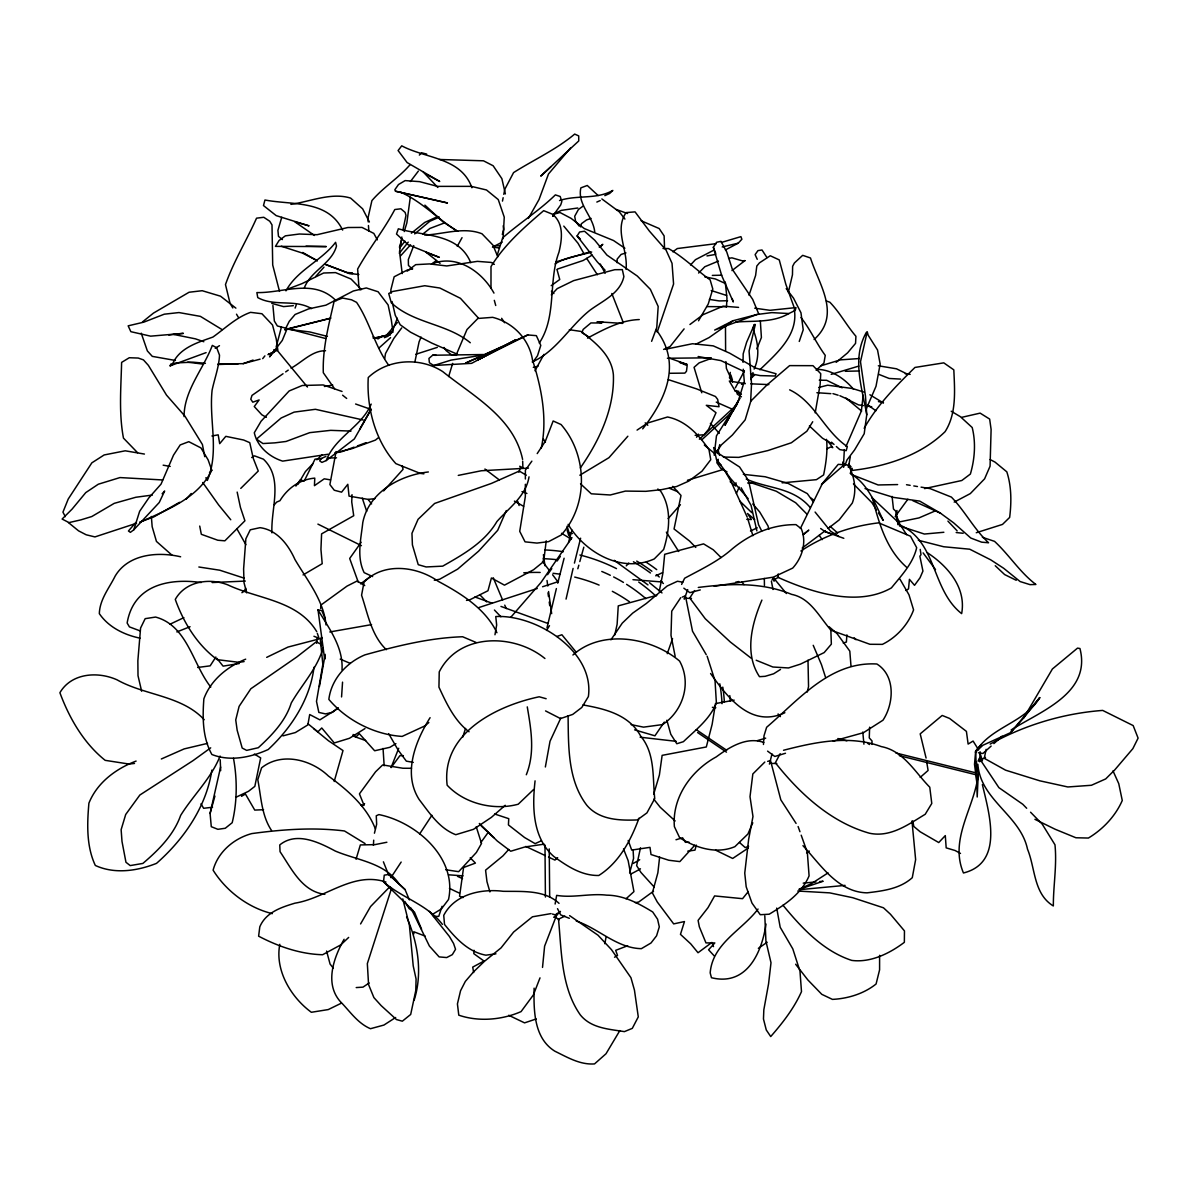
<?xml version="1.0" encoding="UTF-8"?>
<svg xmlns="http://www.w3.org/2000/svg" width="1198" height="1198" viewBox="0 0 1198 1198"><rect width="100%" height="100%" fill="white"/><g stroke="black" fill="none" stroke-linecap="round" stroke-linejoin="round"><path stroke-width="1.5" d="M490.985 288.344L491 266.585C504.478 244.542 524.29 227.216 543.667 210.668L552.637 214.292C564.138 223.981 562.057 239.241 558.957 252.224C547.98 281.455 557.07 316.272 539.265 343.047M879.602 955.315L879.587 969.856L876.082 983.992C863.848 993.771 847.914 998.623 832.43 999.387L821.813 994.34L807.841 979.919L795.637 964.24M525.353 484.277L525.323 496.646L519.722 531.328L525.053 541.84L536.944 543.083L548.609 541.631L561.188 535.027C588.697 504.687 587.649 455.12 561.068 424.541L553.162 420.977L545.33 441.268L537.213 453.593M525.368 478.99L525.383 470.155L531.867 461.14M568.077 715.745C568.526 746.129 567.493 780.168 586.93 805.415C599.449 820.001 619.501 820.6 637.261 819.941L646.92 812.903L654.737 798.602C652.506 777.517 655.261 753.602 640.78 736.261C629.279 714.667 605.125 708.857 582.977 704.948M534.113 988.17C533.664 1010.273 533.754 1038.127 554.854 1051.2C567.448 1057.31 579.967 1064.947 594.522 1063.914L606.008 1053.761L619.86 1030.565M617.09 262.721L617.15 259.127L621.103 254.44L625.955 252.898M743.045 362.32L743.179 353.859L746.624 342.254L754.351 324.568L755.309 324.493L749.079 351.014L751.535 383.674L750.637 401.704L745.156 419.869L732.367 435.039L721.406 444.847L714.188 455.165L716.464 435.847L740.154 398.095M352.017 494.684L351.733 501.992L353.724 515.724L321.588 533.874L320.944 549.388L322.202 563.689L303.049 574.935M976.49 762.347L978.242 774.178L977.209 796.999L975.681 750.906L980.863 745.186M869.628 727.201L869.269 737.908L871.994 740.918L872.084 744.407M503.085 238.702L504.253 217.152L498.263 199.587L486.478 189.973L471.263 186.364L437.54 186.379L419.585 181.647L405.134 180.599L398.47 184.552L394.816 189.778L395.535 191.231L447.393 202.941L395.535 191.231M373.417 845.354L373.701 840.172M726.467 307.122L726.976 298.182L725.239 281.964M843.407 466.876L844.35 449.624M473.989 950.269L473.794 953.653L484.007 961.051L472.701 967.115L473.689 972.536M763.455 744.482L763.995 735.842L766.63 727.276C798.752 699.767 830.109 661.236 876.891 664.006C895.685 675.747 893.993 703.57 882.971 720.208L863.473 732.682L833.239 741.083M846.896 634.88L846.387 642.053L843.227 643.041M321.378 645.872L321.633 642.413M271.946 532.87C270.673 508.566 283.806 478.541 263.425 459.178L254.485 455.839L251.67 457.546M535.072 780.856C532.107 806.958 532.481 837.731 553.776 856.45C567.133 866.169 581.599 875.798 598.775 875.483C619.081 862.635 630.957 840.232 638.968 818.219M320.66 608.479L320.944 605.035L347.031 586.107L357.169 580.97L364.746 585.612M778.251 573.962L777.951 577.346C811.211 592.216 857.229 607.431 891.417 587.889C901.3 575.639 913.116 563.404 916.68 547.681L910.495 536.21L878.688 522.852C850.969 526.132 824.194 535.506 800.908 550.99M975.681 750.906L974.513 764.339L977.059 783.747M279.808 944.294C274.746 970.32 290.964 997.305 311.36 1012.28L328.267 1009.57L341.37 1003.175M542.514 967.415L544.611 946.165L556.576 915.257L560.469 911.408M341.565 696.937L342.553 682.141M896.239 517.581L896.973 510.483M314.011 667.196C310.117 699.138 291.428 727.95 268.217 749.514C250.801 757.376 230.226 761.748 211.881 754.5C202.492 737.773 202.432 717.527 203.87 698.823C210.773 679.955 227.5 666.597 245.68 659.17M316.616 643.296L317.215 637.785M659.619 857.094L657.867 872.788L652.371 892.899L657.223 901.914L673.68 923.898L684.477 921.547L680.464 934.35L690.752 943.874L698.03 952.739L711.867 942.452L713.514 946.615M413.34 910.869L383.495 881.773L384.259 875.154L388.826 874.45L405.059 889.56L409.372 899.908M863.219 395.265L861.332 411.079L845.998 446.48M980.084 751.73L979.709 761.778M546.228 540.837L543.652 561.562L533.544 569.754L504.478 585.163L491.405 577.99L487.975 590.749L470.05 599.674L466.501 600.408M736.021 482.809L735.602 486.029L730.166 481.731M410.285 197.251L406.856 222.888L404.205 231.588M865.765 410.12L876.008 386.295L880.171 364.117L877.535 349.996L868.146 335.185L867.217 331.711L860.493 361.766L865.465 396.014L866.753 414.763L864.207 433.721L854.578 449.939L846.881 460.107L845.054 465.213M978.242 774.178C974.858 807.242 948.951 838.81 963.462 872.983C1004.179 862.785 989.144 813.517 982.375 784.6M730.301 372.398L729.477 377.864L732.682 381.863M211.866 770.104C206.415 806.718 183.923 839.304 156.519 863.354C137.276 870.991 114.723 874.375 95.331 865.465C86.286 846.237 87.08 823.895 88.907 803.169C97.098 782.683 115.936 768.652 136.108 761.074M337.821 707.733L332.58 712.286L325.527 713.903L318.848 712.436L316.497 701.399L322.846 664.336L320.405 640.421L321.543 637.156M401.824 236.994L399.533 251.565L402.199 273.608M325.227 655.785L324.673 659.259L318.009 609.857L321.768 610.561L325.182 618.542M384.678 358.666L385.516 353.515L393.843 338.39L401.704 327.908M494.969 634.76L496.661 625.012L495.762 616.551C536.015 614.349 594.702 650.978 588.383 696.562L581.809 707.449L572.734 714.412L560.514 718.575L545.554 710.923M402.992 229.761L405.972 215.43L405.119 212.42L400.881 208.796L394.801 209.53C383.764 230.301 369.089 248.495 357.633 269.056L358.876 286.592L360.194 289.931M319.417 686.484L325.212 654.348M545.36 766.975L550.017 741.277L560.784 718.081M848.379 467.445L850.34 456.558M604.84 943.739L606.128 936.701M502.471 201.099L503.145 197.715M503.804 194.346L504.807 189.284L513.583 172.587C534.053 159.648 556.007 149.675 574.681 134.086L578.709 135.913L578.754 140.945L540.732 176.106L550.825 166.851M555.123 904.026L556.666 895.37C573.063 898.156 590.03 893.154 606.697 895.161C623.619 895.265 638.639 903.367 652.715 911.978L657.567 919.21L659.304 926.863L656.579 935.788L650.993 943.006L641.364 948.666C616.671 948.127 598.73 928.54 576.253 921.022M659.259 591.288L662.794 573.722L664.68 554.315L703.57 543.877L713.259 549.777L721.046 557.519M815.194 412.846L820.121 384.603L820.735 373.686L812.993 365.675L789.617 365.615L766.87 385.052L750.667 401.285M986.134 749.334L984.277 758.319L1005.586 770.179L1039.804 780.811L1067.837 786.966L1091.423 785.274L1105.694 778.925L1114.799 769.85L1132.859 748.645L1138.1 738.133L1133.173 725.584L1102.684 710.414C1063.18 713.394 1024.859 724.985 990.162 744.108M414.897 361.886L419.09 341.834L421.082 337.102M356.046 859.251L360.343 844.934L374.869 844.635L386.879 842.254M336.084 451.556L329.884 484.561L334.257 490.237L341.595 492.153L347.809 484.306L349.052 496.122L368.086 499.386L374.884 498.668M640.496 847.75L636.647 865.645L640.96 872.458L654.258 887.134M580.701 226.931L581.419 223.697L586.631 219.908L591.078 218.44M614.754 635.045L617.12 624.323L618.258 605.889L656.789 595.301M772.006 753.961L769.415 764.114M233.475 758.289C237.339 779.089 237.264 801.881 232.187 822.712L225.269 828.267L217.871 829.315L211.282 826.695L210.084 813.442L220.612 767.034M546.977 627.917L556.381 588.562M566.055 599.105L573.093 568.421M788.314 292.507L792.462 274.806L792.627 266.315L794.394 262.976L802.675 255.339L810.477 257.974C819.043 284.869 841.535 314.774 814.116 339.513M807.272 692.025L808.545 686.634L807.991 660.203M672.557 638.624L667.256 653.659M462.039 237.653L457.277 246.339M766.016 924.032C761.733 953.323 746.444 986.403 711.462 977.718L710.174 972.866C712.57 943.32 742.086 930.232 758.02 909.042M374.435 833.209L376.651 824.254L376.262 815.778L378.882 814.58C416.395 822.172 457.561 858.067 448.516 899.503L441.403 908.923L432.493 914.374M557.729 583.186L564.108 558.223M574.426 563.09L580.611 538.202M717.512 453.578L719.773 444.623M526.311 774.747C535.192 752.599 531.103 729.522 527.27 706.88M135.718 522.568L128.441 530.999L130.387 532.346L133.787 529.801L139.657 511.276L148.807 497.919L161.056 484.097L173.515 455.135L180.194 444.937L188.805 441.688L200.979 447.932L208.123 459.882L211.791 470.26C197.82 498.533 166.896 509.869 140.091 522.223M276.184 346.911L281.365 327.324M541.197 448.396C547.666 419.225 541.586 388.137 532.526 360.044C529.157 339.004 513.103 322.517 492.663 317.335L477.867 318.473L466.965 329.57L455.974 355.447M448.651 376.546L452.664 363.383M629.609 872.998L633.577 858.367L633.083 849.622M577.825 568.765L578.829 565.171M579.817 561.577L583.815 547.187M210.084 813.442L214.921 796.056M696.352 845.144L694.975 850.116L687.757 851.164M391.117 331.801L390.204 335.051L373.731 338.255M568.526 542.424L571.97 530.145M502.321 234.419L503.759 229.387L503.22 225.778M897.916 524.679L898.949 521.1M281.74 217.287L277.906 230.36L278.475 236.35L282.399 239.6M334.197 781.5L343.002 750.562L328.417 740.708L313.621 728.564M653.689 794.229L659.394 775.001L662.135 755.354L706.311 746.968L712.136 724.341L715.491 703.585L734.164 700.141M399.413 247.252L402.079 238.552M529.037 476.834C525.937 496.197 509.045 507.817 496.915 521.549C484.681 542.424 463.072 554.524 442.706 566.145L426.129 566.954L418.252 564.692L412.411 544.925L411.962 533.32L418.057 519.333L434.619 503.459L491.494 483.393L519.273 471.069L526.251 475.187M414.134 1000.225C422.789 973.15 417.997 942.527 406.586 916.919M518.929 472.237L520.576 466.965M497.35 254.71L502.666 237.833C519.812 222.798 539.04 210.833 555.363 194.885L560.2 196.487L561.832 201.564L560.709 204.933L552.682 216.224M462.713 737.189L465.558 728.444M750.727 379.511L752.988 372.563M754.111 369.089C759.891 356.734 758.259 342.763 753.467 330.393M749.02 295.217L755.609 275.435L756.807 266.031L759.457 262.856L770.269 255.758L779.254 259.906L785.843 284.315L794.244 307.691M391.192 767.244L398.724 748.271M391.087 889.74L367.337 963.611L368.565 984.576L373.896 997.59L381.189 1005.646L396.463 1019.558L402.348 1021.19L410.689 1014.451L415.781 990.551L416.08 979.021L413.22 965.888L409.402 925.29L402.783 898.889M799.246 341.445L803.214 329.809L800.968 312.783L793.54 298.182L786.202 288.613M866.379 332.355C851.508 358.472 862.036 387.568 866.753 414.763M684.223 599.24L687.712 589.626M295.112 308.066L296.25 304.816M752.928 328.611L754.351 324.568M323.205 647.564C317.38 668.529 301.881 684.492 291.264 702.986C285.528 721.196 272.021 735.093 258.304 747.717L246.653 750.382L242.191 748.046L237.159 730.226L235.736 719.923L239.106 706.371L250.861 688.745L296.73 657.028L316.332 641.754L322.307 645.063M657.208 332.086L673.576 284.016L672.033 263.32L666.043 250.068L649.421 231.124L635.06 211.881L626.075 212.6C613.99 230.36 628.216 250.008 626.045 269.37M651.622 341.31L656.789 327.383L658.181 306.463L650.364 289.347L637.291 276.034L606.952 255.099L594.762 240.244L584.534 231.229L579.592 232.008L577.107 235.961L597.233 261.823L605.11 270.284M442.062 906.302L438.753 916.365L433.496 916.41M206.101 352.616L170.131 365.839L170.775 364.102L176.286 362.919L192.773 362.155L205.412 363.308M761.913 600.093C751.745 623.814 744.123 653.539 759.487 676.69L765.148 676.316L773.653 673.785L780.512 669.442M413.744 245.605L408.338 259.592L408.443 265.417L412.052 268.846M540.013 977.853L533.395 994.909L521.07 1011.606C501.872 1020.007 478.526 1021.954 458.789 1015.17L457.426 1003.924L460.556 990.731L465.333 981.417L473.599 971.803L484.366 961.395L501.034 947.903L513.628 932.029L532.451 916.799L550.99 913.61M397.347 318.264L392.195 331.487L387.673 336.353L384.438 337.671L397.332 322.576M610.935 639.837L622.271 623.125L632.679 613.136L646.381 603.463L667.166 586.017L677.454 581.255L682.83 582.183M756.807 348.918L761.404 337.522L760.326 320.884M850.221 473.435L852.272 468.373M286.951 329.121L282.264 340.457L269.565 356.869L274.656 350.071M978.077 761.164L979.305 758.274L998.907 787.655L1022.807 804.292L1026.686 808.261M752.778 822.786L747.926 834.003L734.883 846.672C716.254 854.474 695.978 847.885 679.67 837.776L674.384 826.635C671.913 797.359 691.336 770.434 716.269 756.881C729.462 747.088 746.893 736.276 763.785 742.49M506.305 510.558L497.694 530.325L478.631 551.14L457.651 569.125L439.576 579.278L434.305 580.236M736.411 493.441L739.181 487.107M718.291 459.313L716.808 462.653L720.792 468.343L727.006 471.892M220.073 756.073C211.207 778.415 193.178 795.217 180.658 815.404C173.635 835.186 158.48 850.101 142.876 863.429L130.208 865.585L125.955 862.275L122.001 841.46L121.133 829.675L125.7 814.49L139.852 795.023L192.953 760.685L210.698 747.837M800.414 528.423L822.142 484.037L844.74 464.3L848.603 465.543C854.653 477.118 856.974 490.566 852.302 503.055L839.169 519.917L828.118 528.468M895.191 516.563L907.859 499.237M681.617 584.399L684.642 578.245C700.935 569.394 718.066 561.473 732.397 548.759C750.442 533.829 772.351 524.439 795.996 524.634L801.282 528.767C806.973 542.17 802.211 557.699 792.702 568.092L773.354 577.151L714.218 586.271M344.096 939.277C333.748 957.576 324.448 983.423 340.172 1001.408C349.816 1011.112 357.438 1023.152 370.467 1028.708L383.899 1025.069L395.669 1017.491M534.982 370.751L543.967 354.368M735.332 387.867L744.437 370.886M780.183 753.692L775.361 762.752C799.695 793.57 830.948 822.397 869.508 833.239C890.503 837.687 908.279 824.464 925.23 814.266L931.774 803.469L929.768 787.206C915.002 772.261 903.547 750.787 881.294 746.594C849.352 734.808 815.344 742.071 783.537 750.262M285.963 290.859C297.254 269.954 321.423 260.924 335.59 242.325L336.488 246.024C331.816 263.65 310.896 270.688 304.427 287.655M325.901 456.453L321.378 458.445L319.671 460.856L321.903 462.413L326.215 460.571C335.2 436.851 361.362 427.117 371.185 404.1M371.38 409.177L354.308 438.977L326.215 460.571M772.051 580.042L773.369 577.631L786.382 593.534M215.85 657.028L210.159 665.848L197.685 667.466M430.082 717.677C415.302 741.382 402.588 773.623 419.195 799.575C429.618 813.053 439.157 828.282 455.779 834.707L473.45 829.345L491.375 817.38L505.227 805.296M359.834 429.064L370.841 409.476M528.363 218.425L539.04 199.497L548.504 173.95L570.443 148.088M244.078 591.303L245.815 588.233M360.583 923.943L370.571 906.542L389.859 886.715M698.524 320.794L708.243 303.993L712.81 289.047L710.144 279.883C695.993 269.715 683.714 257.211 668.514 248.57L663.018 248.51M297.883 484.426L305.43 471.548L312.963 463.656M696.577 437.24L698.419 434.125M391.072 767.619L399.937 755.639L403.382 755.683M546.602 630.447L549.478 625.67M812.723 421.741L806.868 431.22L791.354 442.766L767.948 450.553L738.792 457.366L723.397 457.052M1023.781 717.812L1039.759 697.61C1024.59 723.128 990.581 726.662 975.382 752.254L982.884 745.261L1010.633 732.622L1023.781 717.812L1052.413 668.963L1077.526 648.118L1079.952 648.522C1091.453 693.223 1041.062 710.923 1011.097 729.986M329.48 318.563L285.004 329.779L289.242 321.349L295.112 314.475L308.65 308.889L325.946 305.161L353.365 290.979L366.318 287.954L378.119 291.773L388.107 304.951L391.327 319.971L392.989 332.116L383.974 336.069L373.207 338.225M864.162 428.315C877.191 405.014 896.059 385.981 914.958 367.442L943.769 362.859L953.818 369.853C954.716 390.368 956.693 413.624 945.087 431.669C920.588 455.569 885.247 466.711 851.823 470.47L849.053 464.09M732.188 298.542L733.281 301.971L721.75 275.705L713.349 247.297L716.569 242.281L720.956 241.352L726.782 252.044L732.382 269.415L752.688 299.395L758.738 313.951M694.541 590.599L689.763 598.012L705.233 618.707L730.361 642.038L751.191 658.211M390.907 877.655L401.165 862.066M419.614 834.003L431.924 815.299M642.697 428.854C665.983 399.308 681.932 363.428 656.324 330.034M680.719 597.682L671.734 611.16L671 635.299L675.148 656.264M580.341 467.924C599.24 440.849 614.574 408.533 613.391 374.854C611.639 355.222 595.466 342.778 581.18 331.457L569.32 329.705M664.321 722.08L654.917 735.812L634.611 729.852M571.985 537.617L540.897 582.602L510.797 617.269M418.357 171.104L410.405 181.542M295.891 486.059L300.174 479.979L304.232 481.012L315.029 459.148L321.558 458.594M547.546 574.681L551.799 568.586M557.13 560.993L560.335 556.426M480.757 842.658L488.08 832.55M361.167 542.29L349.681 558.478L358.352 582.378M532.781 362.38L537.498 355.746L540.792 345.383L536.345 335.65L527.764 334.946L465.603 363.084L501.977 347.016M408.248 242.131L399.293 253.272M552.862 216.329L554.749 213.933L560.02 212.525L570.997 218.306L584.28 228.548L613.496 240.513L624.877 248.226M684.103 328.881L670.146 346.492L663.632 349.427M262.691 358.636L264.893 355.881M399.683 247.851L404.999 241.187M407.17 271.182L415.691 264.653L429.573 263.919L446.779 265.956L477.388 261.359L491.21 262.422L494.355 264.384M748.031 891.911L742.55 898.68L714.592 895.924L708.003 907.665L698.09 920.378L699.332 926.803L705.966 942.901L714.817 942.946L708.572 949.789L714.322 956.019M821.469 484.576L838.241 464.345L844.38 464.794M1010.633 732.622L1039.759 697.61M410.135 164.635C398.739 177.933 383.375 187.188 371.904 200.62L367.936 218.261L368.19 221.9M209.455 472.911L211.791 470.26M627.857 436.222L608.958 457.681L579.847 475.217M626.269 565.845L628.74 563.075M668.11 518.599L680.419 504.702M315.733 276.453L323.999 267.124M186.244 499.102L191.201 493.516M274.357 504.717L276.663 502.097L279.943 500.704C287.685 488.095 299.725 479.485 314.774 478.122L314.445 485.669L324.239 478.826L330.468 479.859M572.929 654.992C601.935 628.92 651.353 637.186 679.595 661.086C691.845 683.07 683.1 710.998 662.569 724.58L643.536 727.141L631.121 724.625M508.776 849.412L502.95 855.881L485.579 870.167L486.972 881.668L489.907 891.926M400.581 255.833L410.555 244.871M162.134 493.771L164.65 491.015L159.244 502.501L133.787 529.801M690.542 264.968L695.454 259.681L714.068 250.038M362.081 806.329L364.596 803.618M383.615 490.925L403.082 469.316L402.184 466.037M725.434 249.918L738.208 243.179L741.876 239.241L740.903 236.635L721.406 242.445M551.29 294.903L557.19 288.643L573.647 280.632L614.739 269.7L622.331 269.625L623.873 276.558C620.279 293.42 602.684 300.818 590.12 310.117C569.754 326.081 556.456 351.388 532.197 361.946M240.768 488.395L258.259 471.024L253.287 458.46L249.753 442.661L243.613 440.01L225.793 436.342L219.698 443.649L218.186 434.844L211.926 435.982M698.614 273.039L704.813 266.735L718.426 261.074M600.108 247.013L602.804 244.332L599.195 247.043M764.803 762.063L752.838 773.953L750.008 796.7L752.973 816.512L748.645 839.364L744.752 873.132L746.189 886.805L751.985 903.082L760.251 914.718L769.221 914.209C785.199 904.475 801.462 893.828 809.084 875.873L807.347 852.437L801.192 835.186M316.886 459.807L322.127 454.686M750.697 378.748L754.62 374.914M759.861 369.793C776.484 353.53 798.497 335.275 794.319 309.398M419.345 155.081L421.681 152.805L426.698 154.108M694.81 845.219L679.85 861.602L668.813 860.254L651.023 854.533L649.99 847.36L631.705 850.071L628.201 840.472M533.589 789.527L518.225 804.217C493.861 810.821 464.495 803.723 447.154 785.199C440.969 733.341 496.601 705.712 539.205 696.787L546.153 698.719M378.808 348.139L390.593 337.626M348.663 937.42L340.771 944.893L322.621 954.731C300.219 954.162 278.176 946.45 258.618 936.177L259.801 926.818C265.881 912.337 281.216 907.29 295.007 903.157C326.006 898.171 353.111 871.066 385.981 882.057M699.362 439.217L737.384 404.235M701.968 439.651L733.236 410.884L738.387 401.195L724.94 425.275L738.537 400.147L744.287 381.443L743.269 369.209M816.138 370.257L823.939 363.069L825.257 355.387C816.287 343.257 810.342 329.33 800.953 317.545M626.045 898.785L633.937 891.611L628.156 860.658L623.514 848.948M991.15 746.069L982.914 753.482L978.392 752.748M993.891 743.599L1002.112 736.171M557.654 857.648L554.929 860.074L548.519 857.109M920.184 777.397L928.091 770.464L926.653 761.599M483.663 354.533L432.643 355.237L428.929 358.442L429.408 362.754L433.691 365.51L471.608 363.338L515.634 339.813L477.268 360.164L527.764 334.946M360.568 583.845L370.526 576.508M428.854 722.529L424.811 725.943L402.139 736.411C374.39 734.644 346.701 720.402 328.851 699.407C331.277 679.251 346.536 662.509 364.911 654.872C396.793 646.021 429.393 637.845 462.623 636.752L476.085 642.457M414.673 233.924L429.797 221.301L439.381 217.063M836.174 362.35L847.585 352.856L855.552 343.377L855.926 336.294C846.567 325.377 839.888 312.588 829.87 302.24L826.365 300.968M803.214 534.757L808.815 530.1L803.319 534.473M378.164 437.854L375.468 440.085L351.553 448.801L335.245 452.709M411.363 233.206L424.736 222.439L437.734 216.553M142.472 321.948L153.479 313.097L189.089 292.237L202.207 290.71L220.522 296.191L235.886 308.141M432.193 263.725L436.237 260.505M422.804 234.059L429.887 228.459L444.608 222.873M825.362 530.609L802.196 548.07M731.963 270.598L744.946 260.625L742.401 260.864L731.918 257.84L728.549 258.439M689.928 324.508L703.031 314.685L723.143 306.164L738.567 307.377M672.887 251.82L677.304 248.54L716.344 243.628M382.297 335.859L378.134 338.899L372.982 336.967M582.797 206.311L578.439 209.47L574.696 216.269L575.609 221.42L579.293 226.197M551.215 285.648L559.751 279.493L557.01 269.625M653.524 891.207L638.654 902.049L635.344 902.663M555.063 263.889C565.98 256.911 579.473 255.773 591.677 252.014M754.74 308.186L769.985 310.312L795.996 307.587L795.262 310.387L788.883 313.547L771.782 312.618L757.076 314.475L733.086 320.72L709.066 337.596L696.023 344.126M806.598 852.931L809.279 851.044M283.042 373.731L251.984 395.415L250.786 399.248L252.778 402.169L259.127 399.967L254.261 406.541L261.838 414.793L266.36 417.308M285.648 371.919L288.239 370.107M828.028 872.893L811.465 883.645L799.111 889.201M553.671 917.279L556.576 915.257L552.383 914.029M758.349 948.337L767.184 942.242M291.069 368.175C302.166 362.17 312.184 350.475 325.527 350.759M369.164 982.974L362.994 987.137L356.21 987.571M637.066 430.097L647.804 422.954L667.541 416.994C685.9 420.693 698.823 434.874 708.976 449.639L710.743 459.688L701.968 471.203L688.685 481.147L676.63 486.508L661.685 489.638L645.797 491.33L625.401 491.09L610.261 494.984L591.288 493.801L580.536 483.842M587.514 338.106C603.552 329.555 620.714 320.136 639.253 319.552M748.181 848.079L732.667 858.457L715.55 850.131M241.906 592.696L246.144 589.97M364.986 728.564L349.472 738.282L334.287 742.955L321.753 727.98L317.859 731.888L307.871 723.682M183.878 617.629L170.071 624.188M215.236 348.304L219.474 345.683M741.532 384.378L744.587 382.506M395.909 743.644L389.904 747.312L374.645 750.772L359.34 733.7L355.911 736.905L353.111 734.464M592.082 255.129L583.171 260.49L557.34 269.116M338.435 708.168L319.881 719.863L309.698 714.532L307.856 724.895L295.367 732.562L282.893 735.886M614.529 957.217L617.524 955.435L615.682 950.343L627.677 945.731M773.728 580.012L778.55 577.181M241.487 796.311L245.44 794.034L254.755 810.088L263.545 809.713M179.49 502.336L153.868 516.877L140.031 521.969M979.2 760.925L985.475 757.436M905.673 590.494L908.518 588.937L909.432 579.338L914.523 585.313L920.019 577.81L922.939 571.072L919.869 556.246L921.007 554.674L920.214 549.403M954.192 502.112L970.32 493.591L984.606 478.826L990.072 466.187L991.105 429.438L989.653 419.075L980.129 413.13L961.769 417.323M502.247 242.086L492.498 247.147L498.488 247.836M733.086 320.72L714.652 330.064L757.076 314.475M266.69 657.358L287.984 647.07L322.307 638.115M556.246 913.939L559.346 912.442M170.131 365.839L172.213 364.866C178.742 348.004 197.415 342.598 212.9 337.072C225.149 328.372 236.126 317.44 250.547 312.349L261.928 313.741L272.515 324.987L276.244 338.959L277.816 350.056L268.023 354.683M655.74 575.834L662.509 572.629M750.472 531.014L757.241 527.809M236.006 797.224L248.495 791.309L254.83 786.382L260.67 757.9L254.35 754.066M564.872 916.156L558.493 919.165C561.652 951.526 560.978 987.377 580.356 1014.961C591.168 1028.288 608.764 1029.082 624.398 1031.628L632.304 1028.363L638.279 1016.892L634.446 990.102L630.942 977.703L611.489 949.67L597.997 935.204L569.589 915.616M553.356 214.098L561.323 210.369L577.78 208.003M826.755 448.861L830.693 447.019L832.775 447.648L827.788 441.059M604.825 195.663L609.647 193.462L612.837 190.437C596.499 199.737 576.972 194.735 559.541 200.545M743.209 261.419L744.946 260.625M541.361 840.801L535.117 843.632L524.589 837.537L508.431 824.928L508.746 818.668L494.654 814.011M190.063 626.704L176.84 631.93M161.341 758.978L184.133 748.915L207.524 743.374M596.829 202.058L600.228 200.575M935.893 510.633L918.971 517.91L899.264 521.954L895.67 514.571M285.004 329.779L286.741 329.061L309.893 331.981L327.413 336.398M682.291 597.068L685.421 595.855L692.519 631.226L706.221 654.632M788.883 313.547C772.261 323.116 753.662 320.45 735.482 322.142M288.029 288.943L302.091 283.597L323.61 273.009L335.545 272.605L351.059 279.029L361.467 289.631M722.199 246.953L738.208 243.179M415.811 354.264L437.3 347.375M748.615 846.297L745.216 847.57L739.51 842.508M353.994 447.168L341.894 451.661L335.021 452.949M357.438 445.896L366.079 442.691M711.268 358.382L699.138 362.874L694.061 367.337L701.773 392.779M136.572 523.241L94.942 536.914L86.181 534.787L78.544 530.834L68.481 522.613M218.036 364.057L243.149 363.653L253.092 360.059M555.962 261.898L589.91 251.909M799.276 889.32L823.146 881.219L819.522 881.578M858.786 366.094L831.202 374.36M556.785 636.482L561.892 634.76L576.388 652.431M536.27 1018.944L524.559 1022.867L508.731 1015.275M479.005 607.506L537.273 588.473M542.574 586.75L558.463 581.569M268.457 354.129L273.803 352.422L273.743 349.831M433.691 365.51L451.092 360.104L485.984 354.578M820.9 365.809L840.427 359.864L859.415 358.531M687.412 480.293L722.828 469.601M785.499 753.257L774.807 756.477L767.589 751.131M757.465 740.604L765.672 738.163M676.001 839.753L682.59 837.791L685.421 842.329L689.03 842.164M431.415 264.114C456.363 253.632 482.12 271.467 493.965 293.106M290.904 204.364C310.252 201.578 331.382 192.144 350.595 198.089L362.635 208.826L369.403 221.974M800.069 889.62L845.099 885.382M243.149 363.653L260.086 359.16M533.32 367.367L538.052 366.124M700.276 589.925L689.823 592.651L683.848 588.173M818.713 387.478L827.653 385.202L852.452 388.511L863.848 392.046M976.265 532.736L1002.501 524.41L1009.644 517.431C1011.531 502.336 1011.576 486.448 1006.814 471.832L995.014 462.099L990.117 459.538M288.508 328.626L330.918 318.084M767.663 761.359L770.524 760.64L780.826 799.845L796.086 823.415M784.87 712.735C751.206 728.234 728.085 698.135 710.579 673.516M412.681 268.831L407.29 270.044L394.157 276.783L390.848 289.856L391.207 293.181M735.662 582.198L738.852 581.524M665.549 349.232L692.489 343.736L713.229 345.863L729.627 353.155L755.624 368.071L776.064 373.761L775.151 376.022L760.176 375.603L750.517 373.746M428.36 471.967C399.862 475.217 368.685 492.348 362.784 522.583C361.002 539.31 356.39 556.711 364.147 572.644L372.623 576.567M458.265 475.396L481.341 470.754L528.483 468.104M424.736 235.108C443.589 234.179 463.881 226.602 482 233.79L492.932 245.111L497.784 256.776M328.147 454.237L282.668 461.125C269.385 457.007 257.405 446.689 254.29 432.763L261.059 421.262L289.167 390.952L302.27 385.486L323.175 384.947L342.044 391.461M924.557 488.604L961.799 480.503L970.38 474.049C974.753 459.134 976.011 442.736 972.192 427.521L960.347 416.664L951.212 411.228M329.809 631.96L371.56 624.622M706.955 255.923L715.7 254.41M324.388 386.49L332.745 385.082M544.117 844.156L524.814 846.986L510.692 851.239L497.23 840.981L479.32 823.46M244.107 661.596L238.851 662.314L217.302 659.664C197.251 645.048 183.489 622.391 175.282 599.419C185.525 581.105 209.65 577.661 227.905 584.909C258.169 599.225 297.763 600.168 316.766 631.675M495.942 953.818L485.909 955.18C467.909 951.871 455.45 938.004 444.518 924.437L443.739 915.362C454.671 894.202 481.252 888.542 503.115 891.297C521.909 891.671 544.251 889.545 559.047 903.352M747.642 482.989L754.89 482.854M239.315 663.512L223.083 666.148L216.883 658.331M152.371 495.059L135.838 497.26L114.229 503.355L91.797 516.533L80.865 519.872L68.99 522.598L62.116 519.048L72.09 509.105L85.762 492.603L98.311 484.217L119.98 477.568L162.718 479.964M222.064 329.585L200.41 316.377L178.966 312.558L164.276 314.19L143.835 322.142L128.156 325.841L130.852 331.681L150.619 336.159L183.369 333.358L168.783 334.991M212.555 807.242L203.645 808.291L201.009 803.843M134.49 763.455L128.995 764.039L105.184 760.341C83.71 743.224 69.244 718.036 59.9 692.714C71.431 672.902 97.892 671.209 117.09 679.85C144.883 695.529 181.811 695.469 204.214 719.728M698.284 587.454C729.447 583.471 762.003 582.153 791.623 594.373C810.447 598.116 819.207 616.79 830.843 630.028L831.352 644.15L824.179 652.581L800.444 664.126L788.479 667.96L772.86 667.001L756.193 660.248M803.214 883.136L815.898 881.923M293.33 305.685L283.567 306.598L271.751 303.394M943.859 532.271L924.362 534.038L899.518 525.967M782.129 482.854L816.437 479.664L823.61 474.917C825.976 463.341 827.743 451.152 826.56 439.352M695.154 435.338L704.08 434.784L708.617 429.243L716 412.711L706.296 405.313L719.025 406.736L717.662 399.398L715.476 396.508L696.547 388.871L668.304 379.631M245.32 581.075L212.136 582.542M456.962 354.593L451.571 354.893L446.06 350.565L444.009 347.45M439.531 159.484L483.483 160.802L493.157 165.773L501.872 178.652L505.376 193.911M726.153 306.748L706.94 306.598M217.976 364.506L238.192 363.803M328.087 458.04L336.518 457.816M727.56 300.728L719.159 300.923L709.411 299.395M845.279 371.29L859.43 370.976M712.331 275.405L721.765 275.211M897.616 484.576L878.134 484.965L851.479 474.498M711.133 357.798L667.391 358.262M670.011 373.282L684.867 373.117L686.469 371.275L687.173 365.6L679.371 362.215L687.098 364.432L669.697 358.232M201.204 582.528C167.765 577.885 133.472 585.582 127.138 623.005L129.414 626.883L140.181 630.912M797.793 891.042L829.72 892.869L852.766 897.721L883.465 907.799L890.443 914.239L904.46 930.906L904.355 942.317C889.74 953.368 870.646 962.893 851.763 960.407C823.251 951.137 801.567 927.806 782.983 905.224M411.513 768.292L402.917 768.247L382.671 764.938L375.558 771.812L359.43 793.855L364.042 805.311L360.763 805.176M816.736 369.358C831.337 369.418 844.395 378.493 853.59 389.32M771.198 763.411L776.768 763.5M819.297 380.185L826.68 380.305L842.194 387.823M306.014 246.174L326.29 246.578L275.435 246.384L279.044 240.513L285.364 235.841L299.41 234.014L317.096 234.703L347.854 227.515L362.006 227.425L373.821 233.415L377.34 239.855M684.313 598.236L691.486 598.401M432.643 355.237L436.312 355.327M745.336 383.659L729.327 381.039L735.183 390.952L740.109 393.663M750.757 383.824L768.861 384.603M494.504 245.695L499.416 245.86M351.029 431.085L330.723 430.352L309.743 432.643L286.067 441.463L274.896 442.856L262.931 443.545L256.477 439.112L281.156 418.012L294.109 412.127L315.418 409.297L363.249 420.019M746.728 519.303L751.401 519.528L747.522 513.493L754.65 519.543M325.497 264.339L348.873 273.384L352.556 273.578M878.344 365.779L896.493 368.804L907.994 374.42M900.567 379.092L889.156 378.463L878.628 374.285M589.581 337.372L581.973 332.7L583.141 329.435L590.928 322.936L601.815 323.011L597.338 321.783L622.631 323.4M816.886 392.704L830.858 393.663M352.392 272.889L346.941 272.485L325.497 264.548M448.546 874.795L463.057 875.873M632.948 579.682L662.269 581.988M738.896 391.312L735.183 390.952L741.397 394.262M597.338 321.783L603.238 322.337M956.184 532.541L963.177 533.275M743.314 474.333L765.178 476.759L788.239 483.468L807.302 493.606L813.412 502.082M348.873 273.384L358.846 274.522M640.121 737.189L676.226 741.337M712.376 707.329L715.805 707.733M905.254 373.776L910.18 374.375M187.727 362.2L203.525 364.162M423.882 473.854L420.228 473.375L395.879 463.641C375.199 440.819 366.528 407.739 368.25 377.535C387.912 358.786 420.094 356.914 442.721 371.59C473.51 396.358 513.807 417.518 522.613 459.418M863.473 405.583L858.532 404.894L846.687 399.024M866.768 406.047L871.71 406.751M180.628 556.785C157.807 551.469 128.276 553.955 115.158 576.088C109.093 588.338 99.763 599.389 99.329 613.646C108.584 627.228 124.263 634.91 140.016 638.16M445.716 869.748L458.654 871.68L476.385 852.452L481.536 843.437L476.235 826.725M175.432 360.463L152.296 356.375L147.369 350.939L141.229 333.179M198.853 566.998L219.788 570.218L244.152 578.155M906.512 484.726L910.151 485.325M913.789 485.939L917.443 486.538M921.082 487.137L930.187 488.634L951.407 497.095C965.199 511.426 974.094 529.231 988.56 542.754L981.641 542.17L970.814 538.052L953.548 522.762L940.505 513.208L919.72 501.108L893.558 497.395L865.031 488.559M144.434 454.057L125.206 450.807L104.151 454.955L91.842 462.847L68.226 499.042L62.94 512.16L65.321 516.638M163.153 465.183L170.206 466.411M413.295 762.377L406.332 761.134L398.215 750.188L388.661 733.625M698.149 356.525L720.896 360.598L744.287 371.62M878.463 401.6L883.42 402.513M704.753 276.858L715.371 278.954L725.569 283.582M173.875 334.482L195.409 338.839L203.825 341.729M281.32 246.264L302.375 253.063L317.215 260.55M568.9 532.706L572.419 533.559M837.836 738.537L846.911 740.798M895.909 752.988L975.756 772.83M325.631 338.525L277.367 325.961L274.357 321.064L272.919 305.445M899.324 755.668L977.283 775.091M918.327 540.268L943.665 546.737L969.736 549.208L990.701 559.825L1003.625 568.241L1020.112 581.554L1030.025 584.639L1035.896 584.474C1019.827 572.315 1009.315 555.033 994.55 541.361L982.375 537.288M324.853 894.337C301.971 891.522 291.548 868.685 280.047 851.688L279.763 844.934C296.445 831.277 318.997 842.344 335.29 851.044C357.004 860.239 383.869 862.47 398.545 883.091M272.335 913.64C248.241 907.874 226.093 890.983 213.109 870.182C217.901 852.003 233.924 838.405 251.73 833.598C282.339 829.435 313.711 827.114 344.5 830.978L365.076 843.587M295.996 222.139L309.084 225.868L276.199 215.625L263.485 205.562L264.953 200.006C292.387 205.247 327.788 199.662 342.643 230.106M832.969 393.648L838.136 395.205M726.572 295.442L711.223 290.545M847.63 465.468L851.014 466.606M750.667 482.614L776.214 491.21L795.682 502.756L807.003 514.197M311.495 308.59C294.663 298.751 274.656 306.973 257.75 297.583L256.881 292.582C283.402 293.196 314.086 278.056 336.129 300.803M355.596 404.011L369.703 408.922M716.254 402.109L732.203 409.147M820.66 528.513L825.123 531.657L843.811 538.306M825.123 531.657L831.921 534.068M616.341 209.515L627.527 213.514M352.811 735.961L365.675 740.574M474.902 596.963L492.273 603.268M500.959 606.428L547.89 623.439M426.847 252.718L439.322 257.345L408.129 244.721L396.508 234.029L398.35 228.788C424.002 236.365 458.37 232.891 470.784 262.706M746.219 479.05C768.577 488.949 792.911 487.137 810.148 507.428M521.984 491.599L526.91 493.471M641.14 220.746L659.155 228.533L664.126 235.886L664.516 247.776M830.499 630.013L869.898 644.284L882.372 644.374C896.508 637.486 908.129 624.682 913.58 609.902L908.983 594.807L899.968 579.158M569.335 918.297L560.694 914.898L557.519 908.683M463.027 897.587L459.568 896.209L463.581 867.517L475.426 863.099L470.215 857.798M313.951 636.273L319.027 638.294L317.32 633.338M425.245 936.132L413.774 931.745L413.924 933.826M669.323 488.245L677.514 491.629M340.202 659.14L350.325 663.378M457.441 354.294L431.729 343.062L410.495 332.16L400.177 324.733L395.25 315.224L392.075 301.507M912.756 500.629L940.505 513.208M789.647 389.844C814.715 401.704 824.464 431.295 847.33 446.599L846.192 450.658L839.798 449.609L836.339 446.525M839.858 395.714L849.831 400.252M545.315 855.612L525.757 846.432M1034.922 819.327L1055.094 829.226L1075.924 837.761L1088.398 838.046C1102.924 829.315 1115.443 816.123 1122.271 800.489L1118.752 783.657L1113.002 770.898M399.563 191.725C421.516 201.009 437.584 219.189 457.741 231.334M1016.248 580.281L1004.643 574.576L995.239 565.726M317.904 524.11L361.422 545.644M427.446 174.878L439.726 181.482L407.125 162.569L398.095 150.544L401.734 145.827C425.784 158.72 461.185 157.357 471.907 187.742M960.496 853.44L955.106 850.52L946.18 847.87L945.297 835.605L938.738 842.553L920.199 831.801L913.819 826.455L912.786 821.049M514.406 501.093L523.586 506.32M302.735 252.478L317.305 260.85M868.071 743.644L869.568 744.512M832.086 443.784L822.457 438.183L809.414 425.949M883.435 402.977L869.898 394.771M561.503 533.32L570.952 538.935M519.752 466.217L522.897 468.104L522.672 461.155M704.319 445.072L714.023 453.039M469.047 731.783C454.506 720.837 446.435 703.331 438.947 687.158L439.232 671.913C458.879 632.709 514.182 633.293 544.925 658.511M470.29 342.748C446.689 323.37 413.819 323.7 391.282 302.78L388.736 293.525L392.779 291.458L424.751 285.723L439.876 288.029L460.466 298.332L478.391 318.039M741.442 396.808L737.264 394.142L736.396 390.503M838.929 536.539L830.528 531.133L815.089 512.055M456.902 230.885L443.035 221.885L424.901 205.128M442.406 924.407C427.252 904.34 401.749 897.901 383.495 881.773M898.425 524.365C937.42 540.403 930.801 589.446 961.65 613.631C966.427 587.694 947.918 566.235 927.282 552.667M294.738 221.735L314.475 235.467M696.278 729.672L726.662 750.262M697.595 732.547L726.467 752.134M413.654 911.753L409.117 908.593L404.759 901.36M867.861 405.074L875.918 410.749M657.792 489.024L660.577 491.015C672.048 508.536 669.547 530.444 663.647 549.463L654.258 558.927C621.657 573.557 585.148 552.682 568.122 524.365M601.845 198.928L619.276 211.836L624.922 219.069M721.091 465.094L718.231 463.012L716.449 459.134L713.649 447.573L717.572 452.829L739.57 466.995L748.525 480.608L758.589 524.814L761.703 530.969M810.926 498.039L813.921 500.21M614.17 560.305L647.983 584.909M554.749 916.575L559.137 919.839M861.617 411.094L845.968 398.036M484.92 469.032L499.222 479.859M425.784 252.014L440.07 263.35M342.613 395.19L346.671 398.44M850.835 473.929C868.011 483.962 875.019 503.295 883.196 520.381L878.463 512.969M649.481 582.707L662 592.935M828.986 626.674L837.103 633.682L849.816 651.143L850.999 666.223M830.124 526.356L837.642 532.975M172.168 555.333L156.444 541.421L152.161 526.686L151.352 516.458M871.695 497.365L899.234 523.212L906.572 534.622M563.794 226.108L578.02 243.269L584.085 253.841M831.517 442.197L834.033 444.473M598.161 195.559L587.26 185.48L580.835 187.876C577.196 204.633 592.995 215.88 594.732 231.843M675.133 820.959L660.188 807.242L653.734 799.096M481.267 826.006L493.965 837.731M388.826 874.45L405.059 889.56M645.183 422.834L647.804 425.29M577.107 235.961L580.446 239.151M739.72 501.019L751.835 512.699M551.439 291.204L553.895 293.585M853.455 483.917L871.859 502.591L876.577 510.004M719.249 433.347L710.384 423.328M1030.565 812.214L1042.215 824.119L1054.974 844.785C1057.055 865.375 1053.267 885.621 1053.341 905.973C1033.44 893.828 1035.401 868.28 1027.495 849.127C1020.382 815.254 980.488 800.174 977.853 764.309M695.783 547.426L689.509 541.002L674.055 528.977L681.018 495.463L672.767 486.343M137.56 452.679L123.469 438.124C118.722 413.13 121.013 387.583 121.612 362.395L129.279 357.738L138.264 358.052L143.446 359.894L148.357 365.345L166.507 395.115L184.896 416.095L202.417 444.518L204.738 456.693M480.203 595.151L486.673 601.905M494.43 610.022L500.899 616.775M947.918 521.115L957.157 530.864M386.355 649.69C371.425 635.524 367.861 613.99 361.571 595.226L364.042 582.138C383.585 561.967 416.859 566.175 438.183 581.3C461.005 593.489 485.519 608.629 496.93 632.739M423.298 172.048L437.839 187.472M854.159 637.785L855.956 639.702M202.732 482.524L218.635 504.942L230.765 519.767M906.482 567.148C886.086 549.133 878.943 522.762 872.204 497.469M778.086 713.963L780.422 716.614M748.121 498.608L730.495 478.436L716.449 459.134M752.748 503.939L759.682 511.935L768.053 526.012L768.787 529.336M802.96 845.653C820.78 864.971 837.941 892.24 867.082 892.839C883.061 890.908 899.788 888.901 912.277 877.7L915.631 859.625L911.978 820.989M276.498 349.487L307.452 387.029M741.742 581.839L743.988 584.624M429.378 911.349L449.385 936.447L453.578 943.515L455.539 949.295L452.32 954.641L446.689 957.561L439.127 956.903L429.393 946.031L410.899 908.084M333.224 968.044L330.079 964.061L326.59 951.062M368.16 499.476L371.605 503.924M542.499 561.413L549.238 570.323M552.607 574.77L558.223 582.198M923.119 552.892L935.503 569.559M271.527 830.454C261.553 815.643 261.104 796.775 257.795 779.703L261.583 767.843C281.5 751.775 311.225 759.502 328.432 776.034C347.39 789.916 366.932 806.613 375.408 829.061M334.512 388.676L323.31 372.728C322.442 348.423 328.806 324.628 334.152 301.192L342.583 298.047L351.508 299.785L356.585 302.36C369.808 321.977 374.719 345.967 388.736 365.3M666.358 532.122L678.712 551.484M597.353 274.731L586.676 258.364M819.237 535.311L822.157 539.639M501.633 318.309L504.613 322.741M543.458 439.172L545.419 442.152M766.945 257.555L761.988 249.978L757.945 250.622L755.114 254.62L757.241 259.307M978.541 749.768L973.09 741.053L968.119 744.078L966.412 731.379L949.58 718.441L942.182 715.446L920.199 733.865L926.084 758.064M318.009 609.857C329.031 628.426 343.422 647.175 342.014 669.907M232.801 307.931L230.031 303.229L225.479 284.585C233.64 261.374 246.593 240.528 256.552 218.171L263.77 217.287L269.775 221.256L272.006 224.91L272.71 265.013L279.508 291.354M236.5 314.19L238.357 317.32M210.773 687.053C192.549 664.006 187.472 625.67 155.59 617.06L145.168 618.662L140.585 628.052L137.86 660.727L138.01 675.702L141.649 691.261M236.8 528.632L245.904 544.716M741.128 487.751L751.101 505.451L756.881 530.909M390.174 887.224L391.926 890.324M725.045 471.173L730.66 480.802L747.238 517.162M205.906 477.717L207.344 480.398C219.563 451.451 208.841 420.273 212.106 390.174C214.547 378.493 218.994 367.172 219.504 355.162L216.718 347.749L212.316 345.398C203.375 369.134 184.088 390.278 184.058 416.604M600.288 264.024L605.125 273.309M844.305 465.243L842.763 462.069L843.856 466.95M813.217 645.303L821.484 664.68L825.617 677.559M383.39 861.811L388.556 874.72M732.487 381.743L726.392 368.415L725.898 361.601M493.262 577.765L502.606 600.003M504.762 605.14L506.215 608.554M414.403 911.992L421.576 929.244M623.289 322.621L611.819 293.495M713.349 247.297L715.745 253.437M798.108 826.545L799.965 831.726M362.275 498.158L366.708 511.321M517.731 501.363L519.108 505.526M747.762 518.764L752.883 535.686M707.134 656.205L715.041 680.793L716.389 702.986C709.74 719.429 695.679 729.852 683.384 741.697L676.795 743.733L670.775 734.239L666.852 720.253M979.949 752.808L982.42 760.745M730.87 374.989L732.442 380.036M567.073 526.266L570.907 538.651M567.163 530.235L568.765 535.521M494.31 300.354L495.732 305.505M718.231 450.553L719.549 455.375M246.683 592.875L244.003 582.617L243.613 568.96L245.86 538.815L250.262 529.801L260.056 527.674C277.217 529.965 288.359 544.805 294.978 559.571C307.107 580.131 323.774 600.468 326.021 624.937M237.174 492.093L240.424 507.383L244.916 520.801L224.865 540.822L217.796 540.238L201.324 534.308L199.722 526.072M773.369 577.631L774.103 581.27M771.392 581.255L773.01 589.506M776.708 908.099L780.197 927.267L792.806 948.891L799.979 971.204L801.492 991.615C794.034 1008.372 782.549 1023.032 770.718 1036.555L766.271 1029.966L763.47 1018.989L763.83 1009.809L768.562 983.858L771.003 962.758L765.926 941.119L764.803 915.841M897.751 523.226L895.745 511.202L893.468 509L892.076 496.436M543.413 554.689L544.955 565.741M547.022 580.491L547.8 586.017M548.564 591.542L551.664 613.661M543.188 558.118L543.697 561.772M547.98 592.875L548.474 596.529M549.238 602.025L549.732 605.679M862.785 732.008L863.923 744.183M368.445 225.538L368.834 231.004M383.046 748.421L384.169 765.792M220.207 759.757L220.672 770.628M764.324 578.454L764.444 585.567M544.985 845.039L545.404 897.032M549.238 848.903L549.687 897.197M725.464 325.002L725.614 350.819M523.751 572.824A157.193 149.825 8.4 0 1 540.163 572.449M553.012 573.303A157.193 149.825 8.4 0 1 560.335 574.246M574.711 577.077A157.193 149.825 8.4 0 1 599.105 585.088M612.328 591.318A157.193 149.825 8.4 0 1 629.459 601.77M459.433 893.109A187.697 179.071 8.4 0 1 449.4 888.302M544.85 549.942A167.406 159.289 8.4 0 1 563.36 551.709M579.892 555.003A167.406 159.289 8.4 0 1 616.491 568.616M638.714 582.048A167.406 159.289 8.4 0 1 655.92 596.095M640.451 868.82A191.695 182.455 8.4 0 1 630.612 874.151M462.503 878.583A191.695 182.455 8.4 0 1 457.516 876.337M646.261 562.251A191.695 182.455 8.4 0 1 656.729 569.619M729.792 695.604A191.695 182.455 8.4 0 1 730.316 701.1M543.787 558.702A160.068 152.341 8.4 0 1 556.785 559.706M601.785 571.461A160.068 152.341 8.4 0 1 610.291 575.295M613.631 576.957A160.068 152.341 8.4 0 1 623.439 582.408M626.599 584.354A160.068 152.341 8.4 0 1 645.872 598.641M639.687 859.73A185.196 176.211 8.4 0 1 633.188 863.444M636.722 561.083A185.196 176.211 8.4 0 1 651.877 571.221M656.354 574.636A185.196 176.211 8.4 0 1 659.289 577.002M722.783 687.128A185.196 176.211 8.4 0 1 724.371 701.803M633.428 561.757A182.74 173.89 8.4 0 1 650.424 572.973M660.592 581.06A182.74 173.89 8.4 0 1 663.393 583.516M719.803 683.803A182.74 173.89 8.4 0 1 722.05 703.675"/></g></svg>
